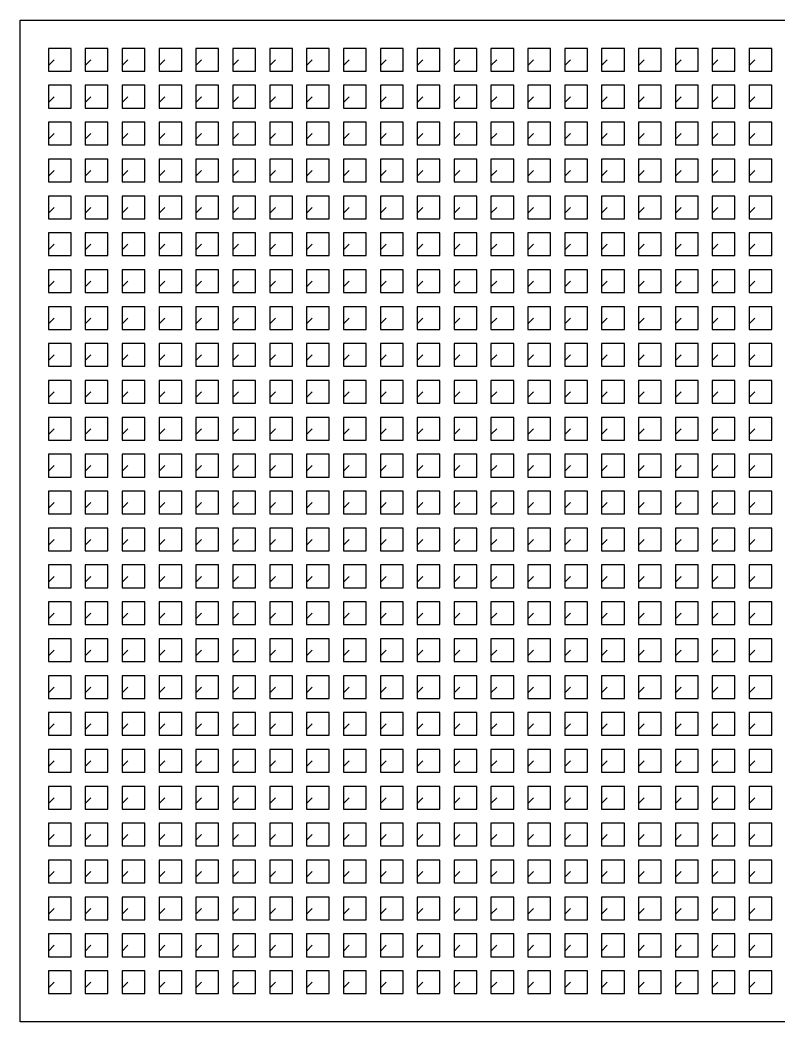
# Model space of a CAD drawing. Header units: millimetres. Extents: x 0 to 2675, y 0 to 1765.
# Drawn here: x 0 to 1338, y 0 to 1765 of the extents above; entities that cross this region are included whole.
import ezdxf

# ---------------------------------------------------------------- set-up
doc = ezdxf.new("R2010")
doc.units = ezdxf.units.MM
doc.header["$LTSCALE"] = 25.4
doc.layers.add('FRESA_12_18', color=5, linetype='CONTINUOUS')
doc.layers.add('USINAGEM_18', color=3, linetype='CONTINUOUS')

msp = doc.modelspace()

# ---------------------------------------------------------------- linework, layer by layer
at = {"layer": 'FRESA_12_18', "color": 5}
msp.add_lwpolyline([(0, 1765), (2675, 1765), (2675, 0), (0, 0)], close=True, dxfattribs=at)
at = {"layer": 'USINAGEM_18', "color": 3}
for points in [[(60, 1695), (50, 1685), (50, 1675), (90, 1675), (90, 1715), (50, 1715), (50, 1685.5)], [(125, 1695), (115, 1685), (115, 1675), (155, 1675), (155, 1715), (115, 1715), (115, 1685.5)], [(190, 1695), (180, 1685), (180, 1675), (220, 1675), (220, 1715), (180, 1715), (180, 1685.5)], [(255, 1695), (245, 1685), (245, 1675), (285, 1675), (285, 1715), (245, 1715), (245, 1685.5)], [(320, 1695), (310, 1685), (310, 1675), (350, 1675), (350, 1715), (310, 1715), (310, 1685.5)], [(385, 1695), (375, 1685), (375, 1675), (415, 1675), (415, 1715), (375, 1715), (375, 1685.5)], [(450, 1695), (440, 1685), (440, 1675), (480, 1675), (480, 1715), (440, 1715), (440, 1685.5)], [(515, 1695), (505, 1685), (505, 1675), (545, 1675), (545, 1715), (505, 1715), (505, 1685.5)], [(580, 1695), (570, 1685), (570, 1675), (610, 1675), (610, 1715), (570, 1715), (570, 1685.5)], [(645, 1695), (635, 1685), (635, 1675), (675, 1675), (675, 1715), (635, 1715), (635, 1685.5)], [(710, 1695), (700, 1685), (700, 1675), (740, 1675), (740, 1715), (700, 1715), (700, 1685.5)], [(775, 1695), (765, 1685), (765, 1675), (805, 1675), (805, 1715), (765, 1715), (765, 1685.5)], [(840, 1695), (830, 1685), (830, 1675), (870, 1675), (870, 1715), (830, 1715), (830, 1685.5)], [(905, 1695), (895, 1685), (895, 1675), (935, 1675), (935, 1715), (895, 1715), (895, 1685.5)], [(970, 1695), (960, 1685), (960, 1675), (1000, 1675), (1000, 1715), (960, 1715), (960, 1685.5)], [(1035, 1695), (1025, 1685), (1025, 1675), (1065, 1675), (1065, 1715), (1025, 1715), (1025, 1685.5)], [(1100, 1695), (1090, 1685), (1090, 1675), (1130, 1675), (1130, 1715), (1090, 1715), (1090, 1685.5)], [(1165, 1695), (1155, 1685), (1155, 1675), (1195, 1675), (1195, 1715), (1155, 1715), (1155, 1685.5)], [(1230, 1695), (1220, 1685), (1220, 1675), (1260, 1675), (1260, 1715), (1220, 1715), (1220, 1685.5)], [(1295, 1695), (1285, 1685), (1285, 1675), (1325, 1675), (1325, 1715), (1285, 1715), (1285, 1685.5)], [(60, 1630), (50, 1620), (50, 1610), (90, 1610), (90, 1650), (50, 1650), (50, 1620.5)], [(125, 1630), (115, 1620), (115, 1610), (155, 1610), (155, 1650), (115, 1650), (115, 1620.5)], [(190, 1630), (180, 1620), (180, 1610), (220, 1610), (220, 1650), (180, 1650), (180, 1620.5)], [(255, 1630), (245, 1620), (245, 1610), (285, 1610), (285, 1650), (245, 1650), (245, 1620.5)], [(320, 1630), (310, 1620), (310, 1610), (350, 1610), (350, 1650), (310, 1650), (310, 1620.5)], [(385, 1630), (375, 1620), (375, 1610), (415, 1610), (415, 1650), (375, 1650), (375, 1620.5)], [(450, 1630), (440, 1620), (440, 1610), (480, 1610), (480, 1650), (440, 1650), (440, 1620.5)], [(515, 1630), (505, 1620), (505, 1610), (545, 1610), (545, 1650), (505, 1650), (505, 1620.5)], [(580, 1630), (570, 1620), (570, 1610), (610, 1610), (610, 1650), (570, 1650), (570, 1620.5)], [(645, 1630), (635, 1620), (635, 1610), (675, 1610), (675, 1650), (635, 1650), (635, 1620.5)], [(710, 1630), (700, 1620), (700, 1610), (740, 1610), (740, 1650), (700, 1650), (700, 1620.5)], [(775, 1630), (765, 1620), (765, 1610), (805, 1610), (805, 1650), (765, 1650), (765, 1620.5)], [(840, 1630), (830, 1620), (830, 1610), (870, 1610), (870, 1650), (830, 1650), (830, 1620.5)], [(905, 1630), (895, 1620), (895, 1610), (935, 1610), (935, 1650), (895, 1650), (895, 1620.5)], [(970, 1630), (960, 1620), (960, 1610), (1000, 1610), (1000, 1650), (960, 1650), (960, 1620.5)], [(1035, 1630), (1025, 1620), (1025, 1610), (1065, 1610), (1065, 1650), (1025, 1650), (1025, 1620.5)], [(1100, 1630), (1090, 1620), (1090, 1610), (1130, 1610), (1130, 1650), (1090, 1650), (1090, 1620.5)], [(1165, 1630), (1155, 1620), (1155, 1610), (1195, 1610), (1195, 1650), (1155, 1650), (1155, 1620.5)], [(1230, 1630), (1220, 1620), (1220, 1610), (1260, 1610), (1260, 1650), (1220, 1650), (1220, 1620.5)], [(1295, 1630), (1285, 1620), (1285, 1610), (1325, 1610), (1325, 1650), (1285, 1650), (1285, 1620.5)], [(60, 1565), (50, 1555), (50, 1545), (90, 1545), (90, 1585), (50, 1585), (50, 1555.5)], [(125, 1565), (115, 1555), (115, 1545), (155, 1545), (155, 1585), (115, 1585), (115, 1555.5)], [(190, 1565), (180, 1555), (180, 1545), (220, 1545), (220, 1585), (180, 1585), (180, 1555.5)], [(255, 1565), (245, 1555), (245, 1545), (285, 1545), (285, 1585), (245, 1585), (245, 1555.5)], [(320, 1565), (310, 1555), (310, 1545), (350, 1545), (350, 1585), (310, 1585), (310, 1555.5)], [(385, 1565), (375, 1555), (375, 1545), (415, 1545), (415, 1585), (375, 1585), (375, 1555.5)], [(450, 1565), (440, 1555), (440, 1545), (480, 1545), (480, 1585), (440, 1585), (440, 1555.5)], [(515, 1565), (505, 1555), (505, 1545), (545, 1545), (545, 1585), (505, 1585), (505, 1555.5)], [(580, 1565), (570, 1555), (570, 1545), (610, 1545), (610, 1585), (570, 1585), (570, 1555.5)], [(645, 1565), (635, 1555), (635, 1545), (675, 1545), (675, 1585), (635, 1585), (635, 1555.5)], [(710, 1565), (700, 1555), (700, 1545), (740, 1545), (740, 1585), (700, 1585), (700, 1555.5)], [(775, 1565), (765, 1555), (765, 1545), (805, 1545), (805, 1585), (765, 1585), (765, 1555.5)], [(840, 1565), (830, 1555), (830, 1545), (870, 1545), (870, 1585), (830, 1585), (830, 1555.5)], [(905, 1565), (895, 1555), (895, 1545), (935, 1545), (935, 1585), (895, 1585), (895, 1555.5)], [(970, 1565), (960, 1555), (960, 1545), (1000, 1545), (1000, 1585), (960, 1585), (960, 1555.5)], [(1035, 1565), (1025, 1555), (1025, 1545), (1065, 1545), (1065, 1585), (1025, 1585), (1025, 1555.5)], [(1100, 1565), (1090, 1555), (1090, 1545), (1130, 1545), (1130, 1585), (1090, 1585), (1090, 1555.5)], [(1165, 1565), (1155, 1555), (1155, 1545), (1195, 1545), (1195, 1585), (1155, 1585), (1155, 1555.5)], [(1230, 1565), (1220, 1555), (1220, 1545), (1260, 1545), (1260, 1585), (1220, 1585), (1220, 1555.5)], [(1295, 1565), (1285, 1555), (1285, 1545), (1325, 1545), (1325, 1585), (1285, 1585), (1285, 1555.5)], [(60, 1500), (50, 1490), (50, 1480), (90, 1480), (90, 1520), (50, 1520), (50, 1490.5)], [(125, 1500), (115, 1490), (115, 1480), (155, 1480), (155, 1520), (115, 1520), (115, 1490.5)], [(190, 1500), (180, 1490), (180, 1480), (220, 1480), (220, 1520), (180, 1520), (180, 1490.5)], [(255, 1500), (245, 1490), (245, 1480), (285, 1480), (285, 1520), (245, 1520), (245, 1490.5)], [(320, 1500), (310, 1490), (310, 1480), (350, 1480), (350, 1520), (310, 1520), (310, 1490.5)], [(385, 1500), (375, 1490), (375, 1480), (415, 1480), (415, 1520), (375, 1520), (375, 1490.5)], [(450, 1500), (440, 1490), (440, 1480), (480, 1480), (480, 1520), (440, 1520), (440, 1490.5)], [(515, 1500), (505, 1490), (505, 1480), (545, 1480), (545, 1520), (505, 1520), (505, 1490.5)], [(580, 1500), (570, 1490), (570, 1480), (610, 1480), (610, 1520), (570, 1520), (570, 1490.5)], [(645, 1500), (635, 1490), (635, 1480), (675, 1480), (675, 1520), (635, 1520), (635, 1490.5)], [(710, 1500), (700, 1490), (700, 1480), (740, 1480), (740, 1520), (700, 1520), (700, 1490.5)], [(775, 1500), (765, 1490), (765, 1480), (805, 1480), (805, 1520), (765, 1520), (765, 1490.5)], [(840, 1500), (830, 1490), (830, 1480), (870, 1480), (870, 1520), (830, 1520), (830, 1490.5)], [(905, 1500), (895, 1490), (895, 1480), (935, 1480), (935, 1520), (895, 1520), (895, 1490.5)], [(970, 1500), (960, 1490), (960, 1480), (1000, 1480), (1000, 1520), (960, 1520), (960, 1490.5)], [(1035, 1500), (1025, 1490), (1025, 1480), (1065, 1480), (1065, 1520), (1025, 1520), (1025, 1490.5)], [(1100, 1500), (1090, 1490), (1090, 1480), (1130, 1480), (1130, 1520), (1090, 1520), (1090, 1490.5)], [(1165, 1500), (1155, 1490), (1155, 1480), (1195, 1480), (1195, 1520), (1155, 1520), (1155, 1490.5)], [(1230, 1500), (1220, 1490), (1220, 1480), (1260, 1480), (1260, 1520), (1220, 1520), (1220, 1490.5)], [(1295, 1500), (1285, 1490), (1285, 1480), (1325, 1480), (1325, 1520), (1285, 1520), (1285, 1490.5)], [(60, 1435), (50, 1425), (50, 1415), (90, 1415), (90, 1455), (50, 1455), (50, 1425.5)], [(125, 1435), (115, 1425), (115, 1415), (155, 1415), (155, 1455), (115, 1455), (115, 1425.5)], [(190, 1435), (180, 1425), (180, 1415), (220, 1415), (220, 1455), (180, 1455), (180, 1425.5)], [(255, 1435), (245, 1425), (245, 1415), (285, 1415), (285, 1455), (245, 1455), (245, 1425.5)], [(320, 1435), (310, 1425), (310, 1415), (350, 1415), (350, 1455), (310, 1455), (310, 1425.5)], [(385, 1435), (375, 1425), (375, 1415), (415, 1415), (415, 1455), (375, 1455), (375, 1425.5)], [(450, 1435), (440, 1425), (440, 1415), (480, 1415), (480, 1455), (440, 1455), (440, 1425.5)], [(515, 1435), (505, 1425), (505, 1415), (545, 1415), (545, 1455), (505, 1455), (505, 1425.5)], [(580, 1435), (570, 1425), (570, 1415), (610, 1415), (610, 1455), (570, 1455), (570, 1425.5)], [(645, 1435), (635, 1425), (635, 1415), (675, 1415), (675, 1455), (635, 1455), (635, 1425.5)], [(710, 1435), (700, 1425), (700, 1415), (740, 1415), (740, 1455), (700, 1455), (700, 1425.5)], [(775, 1435), (765, 1425), (765, 1415), (805, 1415), (805, 1455), (765, 1455), (765, 1425.5)], [(840, 1435), (830, 1425), (830, 1415), (870, 1415), (870, 1455), (830, 1455), (830, 1425.5)], [(905, 1435), (895, 1425), (895, 1415), (935, 1415), (935, 1455), (895, 1455), (895, 1425.5)], [(970, 1435), (960, 1425), (960, 1415), (1000, 1415), (1000, 1455), (960, 1455), (960, 1425.5)], [(1035, 1435), (1025, 1425), (1025, 1415), (1065, 1415), (1065, 1455), (1025, 1455), (1025, 1425.5)], [(1100, 1435), (1090, 1425), (1090, 1415), (1130, 1415), (1130, 1455), (1090, 1455), (1090, 1425.5)], [(1165, 1435), (1155, 1425), (1155, 1415), (1195, 1415), (1195, 1455), (1155, 1455), (1155, 1425.5)], [(1230, 1435), (1220, 1425), (1220, 1415), (1260, 1415), (1260, 1455), (1220, 1455), (1220, 1425.5)], [(1295, 1435), (1285, 1425), (1285, 1415), (1325, 1415), (1325, 1455), (1285, 1455), (1285, 1425.5)], [(60, 1370), (50, 1360), (50, 1350), (90, 1350), (90, 1390), (50, 1390), (50, 1360.5)], [(125, 1370), (115, 1360), (115, 1350), (155, 1350), (155, 1390), (115, 1390), (115, 1360.5)], [(190, 1370), (180, 1360), (180, 1350), (220, 1350), (220, 1390), (180, 1390), (180, 1360.5)], [(255, 1370), (245, 1360), (245, 1350), (285, 1350), (285, 1390), (245, 1390), (245, 1360.5)], [(320, 1370), (310, 1360), (310, 1350), (350, 1350), (350, 1390), (310, 1390), (310, 1360.5)], [(385, 1370), (375, 1360), (375, 1350), (415, 1350), (415, 1390), (375, 1390), (375, 1360.5)], [(450, 1370), (440, 1360), (440, 1350), (480, 1350), (480, 1390), (440, 1390), (440, 1360.5)], [(515, 1370), (505, 1360), (505, 1350), (545, 1350), (545, 1390), (505, 1390), (505, 1360.5)], [(580, 1370), (570, 1360), (570, 1350), (610, 1350), (610, 1390), (570, 1390), (570, 1360.5)], [(645, 1370), (635, 1360), (635, 1350), (675, 1350), (675, 1390), (635, 1390), (635, 1360.5)], [(710, 1370), (700, 1360), (700, 1350), (740, 1350), (740, 1390), (700, 1390), (700, 1360.5)], [(775, 1370), (765, 1360), (765, 1350), (805, 1350), (805, 1390), (765, 1390), (765, 1360.5)], [(840, 1370), (830, 1360), (830, 1350), (870, 1350), (870, 1390), (830, 1390), (830, 1360.5)], [(905, 1370), (895, 1360), (895, 1350), (935, 1350), (935, 1390), (895, 1390), (895, 1360.5)], [(970, 1370), (960, 1360), (960, 1350), (1000, 1350), (1000, 1390), (960, 1390), (960, 1360.5)], [(1035, 1370), (1025, 1360), (1025, 1350), (1065, 1350), (1065, 1390), (1025, 1390), (1025, 1360.5)], [(1100, 1370), (1090, 1360), (1090, 1350), (1130, 1350), (1130, 1390), (1090, 1390), (1090, 1360.5)], [(1165, 1370), (1155, 1360), (1155, 1350), (1195, 1350), (1195, 1390), (1155, 1390), (1155, 1360.5)], [(1230, 1370), (1220, 1360), (1220, 1350), (1260, 1350), (1260, 1390), (1220, 1390), (1220, 1360.5)], [(1295, 1370), (1285, 1360), (1285, 1350), (1325, 1350), (1325, 1390), (1285, 1390), (1285, 1360.5)], [(60, 1305), (50, 1295), (50, 1285), (90, 1285), (90, 1325), (50, 1325), (50, 1295.5)], [(125, 1305), (115, 1295), (115, 1285), (155, 1285), (155, 1325), (115, 1325), (115, 1295.5)], [(190, 1305), (180, 1295), (180, 1285), (220, 1285), (220, 1325), (180, 1325), (180, 1295.5)], [(255, 1305), (245, 1295), (245, 1285), (285, 1285), (285, 1325), (245, 1325), (245, 1295.5)], [(320, 1305), (310, 1295), (310, 1285), (350, 1285), (350, 1325), (310, 1325), (310, 1295.5)], [(385, 1305), (375, 1295), (375, 1285), (415, 1285), (415, 1325), (375, 1325), (375, 1295.5)], [(450, 1305), (440, 1295), (440, 1285), (480, 1285), (480, 1325), (440, 1325), (440, 1295.5)], [(515, 1305), (505, 1295), (505, 1285), (545, 1285), (545, 1325), (505, 1325), (505, 1295.5)], [(580, 1305), (570, 1295), (570, 1285), (610, 1285), (610, 1325), (570, 1325), (570, 1295.5)], [(645, 1305), (635, 1295), (635, 1285), (675, 1285), (675, 1325), (635, 1325), (635, 1295.5)], [(710, 1305), (700, 1295), (700, 1285), (740, 1285), (740, 1325), (700, 1325), (700, 1295.5)], [(775, 1305), (765, 1295), (765, 1285), (805, 1285), (805, 1325), (765, 1325), (765, 1295.5)], [(840, 1305), (830, 1295), (830, 1285), (870, 1285), (870, 1325), (830, 1325), (830, 1295.5)], [(905, 1305), (895, 1295), (895, 1285), (935, 1285), (935, 1325), (895, 1325), (895, 1295.5)], [(970, 1305), (960, 1295), (960, 1285), (1000, 1285), (1000, 1325), (960, 1325), (960, 1295.5)], [(1035, 1305), (1025, 1295), (1025, 1285), (1065, 1285), (1065, 1325), (1025, 1325), (1025, 1295.5)], [(1100, 1305), (1090, 1295), (1090, 1285), (1130, 1285), (1130, 1325), (1090, 1325), (1090, 1295.5)], [(1165, 1305), (1155, 1295), (1155, 1285), (1195, 1285), (1195, 1325), (1155, 1325), (1155, 1295.5)], [(1230, 1305), (1220, 1295), (1220, 1285), (1260, 1285), (1260, 1325), (1220, 1325), (1220, 1295.5)], [(1295, 1305), (1285, 1295), (1285, 1285), (1325, 1285), (1325, 1325), (1285, 1325), (1285, 1295.5)], [(60, 1240), (50, 1230), (50, 1220), (90, 1220), (90, 1260), (50, 1260), (50, 1230.5)], [(125, 1240), (115, 1230), (115, 1220), (155, 1220), (155, 1260), (115, 1260), (115, 1230.5)], [(190, 1240), (180, 1230), (180, 1220), (220, 1220), (220, 1260), (180, 1260), (180, 1230.5)], [(255, 1240), (245, 1230), (245, 1220), (285, 1220), (285, 1260), (245, 1260), (245, 1230.5)], [(320, 1240), (310, 1230), (310, 1220), (350, 1220), (350, 1260), (310, 1260), (310, 1230.5)], [(385, 1240), (375, 1230), (375, 1220), (415, 1220), (415, 1260), (375, 1260), (375, 1230.5)], [(450, 1240), (440, 1230), (440, 1220), (480, 1220), (480, 1260), (440, 1260), (440, 1230.5)], [(515, 1240), (505, 1230), (505, 1220), (545, 1220), (545, 1260), (505, 1260), (505, 1230.5)], [(580, 1240), (570, 1230), (570, 1220), (610, 1220), (610, 1260), (570, 1260), (570, 1230.5)], [(645, 1240), (635, 1230), (635, 1220), (675, 1220), (675, 1260), (635, 1260), (635, 1230.5)], [(710, 1240), (700, 1230), (700, 1220), (740, 1220), (740, 1260), (700, 1260), (700, 1230.5)], [(775, 1240), (765, 1230), (765, 1220), (805, 1220), (805, 1260), (765, 1260), (765, 1230.5)], [(840, 1240), (830, 1230), (830, 1220), (870, 1220), (870, 1260), (830, 1260), (830, 1230.5)], [(905, 1240), (895, 1230), (895, 1220), (935, 1220), (935, 1260), (895, 1260), (895, 1230.5)], [(970, 1240), (960, 1230), (960, 1220), (1000, 1220), (1000, 1260), (960, 1260), (960, 1230.5)], [(1035, 1240), (1025, 1230), (1025, 1220), (1065, 1220), (1065, 1260), (1025, 1260), (1025, 1230.5)], [(1100, 1240), (1090, 1230), (1090, 1220), (1130, 1220), (1130, 1260), (1090, 1260), (1090, 1230.5)], [(1165, 1240), (1155, 1230), (1155, 1220), (1195, 1220), (1195, 1260), (1155, 1260), (1155, 1230.5)], [(1230, 1240), (1220, 1230), (1220, 1220), (1260, 1220), (1260, 1260), (1220, 1260), (1220, 1230.5)], [(1295, 1240), (1285, 1230), (1285, 1220), (1325, 1220), (1325, 1260), (1285, 1260), (1285, 1230.5)], [(60, 1175), (50, 1165), (50, 1155), (90, 1155), (90, 1195), (50, 1195), (50, 1165.5)], [(125, 1175), (115, 1165), (115, 1155), (155, 1155), (155, 1195), (115, 1195), (115, 1165.5)], [(190, 1175), (180, 1165), (180, 1155), (220, 1155), (220, 1195), (180, 1195), (180, 1165.5)], [(255, 1175), (245, 1165), (245, 1155), (285, 1155), (285, 1195), (245, 1195), (245, 1165.5)], [(320, 1175), (310, 1165), (310, 1155), (350, 1155), (350, 1195), (310, 1195), (310, 1165.5)], [(385, 1175), (375, 1165), (375, 1155), (415, 1155), (415, 1195), (375, 1195), (375, 1165.5)], [(450, 1175), (440, 1165), (440, 1155), (480, 1155), (480, 1195), (440, 1195), (440, 1165.5)], [(515, 1175), (505, 1165), (505, 1155), (545, 1155), (545, 1195), (505, 1195), (505, 1165.5)], [(580, 1175), (570, 1165), (570, 1155), (610, 1155), (610, 1195), (570, 1195), (570, 1165.5)], [(645, 1175), (635, 1165), (635, 1155), (675, 1155), (675, 1195), (635, 1195), (635, 1165.5)], [(710, 1175), (700, 1165), (700, 1155), (740, 1155), (740, 1195), (700, 1195), (700, 1165.5)], [(775, 1175), (765, 1165), (765, 1155), (805, 1155), (805, 1195), (765, 1195), (765, 1165.5)], [(840, 1175), (830, 1165), (830, 1155), (870, 1155), (870, 1195), (830, 1195), (830, 1165.5)], [(905, 1175), (895, 1165), (895, 1155), (935, 1155), (935, 1195), (895, 1195), (895, 1165.5)], [(970, 1175), (960, 1165), (960, 1155), (1000, 1155), (1000, 1195), (960, 1195), (960, 1165.5)], [(1035, 1175), (1025, 1165), (1025, 1155), (1065, 1155), (1065, 1195), (1025, 1195), (1025, 1165.5)], [(1100, 1175), (1090, 1165), (1090, 1155), (1130, 1155), (1130, 1195), (1090, 1195), (1090, 1165.5)], [(1165, 1175), (1155, 1165), (1155, 1155), (1195, 1155), (1195, 1195), (1155, 1195), (1155, 1165.5)], [(1230, 1175), (1220, 1165), (1220, 1155), (1260, 1155), (1260, 1195), (1220, 1195), (1220, 1165.5)], [(1295, 1175), (1285, 1165), (1285, 1155), (1325, 1155), (1325, 1195), (1285, 1195), (1285, 1165.5)], [(60, 1110), (50, 1100), (50, 1090), (90, 1090), (90, 1130), (50, 1130), (50, 1100.5)], [(125, 1110), (115, 1100), (115, 1090), (155, 1090), (155, 1130), (115, 1130), (115, 1100.5)], [(190, 1110), (180, 1100), (180, 1090), (220, 1090), (220, 1130), (180, 1130), (180, 1100.5)], [(255, 1110), (245, 1100), (245, 1090), (285, 1090), (285, 1130), (245, 1130), (245, 1100.5)], [(320, 1110), (310, 1100), (310, 1090), (350, 1090), (350, 1130), (310, 1130), (310, 1100.5)], [(385, 1110), (375, 1100), (375, 1090), (415, 1090), (415, 1130), (375, 1130), (375, 1100.5)], [(450, 1110), (440, 1100), (440, 1090), (480, 1090), (480, 1130), (440, 1130), (440, 1100.5)], [(515, 1110), (505, 1100), (505, 1090), (545, 1090), (545, 1130), (505, 1130), (505, 1100.5)], [(580, 1110), (570, 1100), (570, 1090), (610, 1090), (610, 1130), (570, 1130), (570, 1100.5)], [(645, 1110), (635, 1100), (635, 1090), (675, 1090), (675, 1130), (635, 1130), (635, 1100.5)], [(710, 1110), (700, 1100), (700, 1090), (740, 1090), (740, 1130), (700, 1130), (700, 1100.5)], [(775, 1110), (765, 1100), (765, 1090), (805, 1090), (805, 1130), (765, 1130), (765, 1100.5)], [(840, 1110), (830, 1100), (830, 1090), (870, 1090), (870, 1130), (830, 1130), (830, 1100.5)], [(905, 1110), (895, 1100), (895, 1090), (935, 1090), (935, 1130), (895, 1130), (895, 1100.5)], [(970, 1110), (960, 1100), (960, 1090), (1000, 1090), (1000, 1130), (960, 1130), (960, 1100.5)], [(1035, 1110), (1025, 1100), (1025, 1090), (1065, 1090), (1065, 1130), (1025, 1130), (1025, 1100.5)], [(1100, 1110), (1090, 1100), (1090, 1090), (1130, 1090), (1130, 1130), (1090, 1130), (1090, 1100.5)], [(1165, 1110), (1155, 1100), (1155, 1090), (1195, 1090), (1195, 1130), (1155, 1130), (1155, 1100.5)], [(1230, 1110), (1220, 1100), (1220, 1090), (1260, 1090), (1260, 1130), (1220, 1130), (1220, 1100.5)], [(1295, 1110), (1285, 1100), (1285, 1090), (1325, 1090), (1325, 1130), (1285, 1130), (1285, 1100.5)], [(60, 1045), (50, 1035), (50, 1025), (90, 1025), (90, 1065), (50, 1065), (50, 1035.5)], [(125, 1045), (115, 1035), (115, 1025), (155, 1025), (155, 1065), (115, 1065), (115, 1035.5)], [(190, 1045), (180, 1035), (180, 1025), (220, 1025), (220, 1065), (180, 1065), (180, 1035.5)], [(255, 1045), (245, 1035), (245, 1025), (285, 1025), (285, 1065), (245, 1065), (245, 1035.5)], [(320, 1045), (310, 1035), (310, 1025), (350, 1025), (350, 1065), (310, 1065), (310, 1035.5)], [(385, 1045), (375, 1035), (375, 1025), (415, 1025), (415, 1065), (375, 1065), (375, 1035.5)], [(450, 1045), (440, 1035), (440, 1025), (480, 1025), (480, 1065), (440, 1065), (440, 1035.5)], [(515, 1045), (505, 1035), (505, 1025), (545, 1025), (545, 1065), (505, 1065), (505, 1035.5)], [(580, 1045), (570, 1035), (570, 1025), (610, 1025), (610, 1065), (570, 1065), (570, 1035.5)], [(645, 1045), (635, 1035), (635, 1025), (675, 1025), (675, 1065), (635, 1065), (635, 1035.5)], [(710, 1045), (700, 1035), (700, 1025), (740, 1025), (740, 1065), (700, 1065), (700, 1035.5)], [(775, 1045), (765, 1035), (765, 1025), (805, 1025), (805, 1065), (765, 1065), (765, 1035.5)], [(840, 1045), (830, 1035), (830, 1025), (870, 1025), (870, 1065), (830, 1065), (830, 1035.5)], [(905, 1045), (895, 1035), (895, 1025), (935, 1025), (935, 1065), (895, 1065), (895, 1035.5)], [(970, 1045), (960, 1035), (960, 1025), (1000, 1025), (1000, 1065), (960, 1065), (960, 1035.5)], [(1035, 1045), (1025, 1035), (1025, 1025), (1065, 1025), (1065, 1065), (1025, 1065), (1025, 1035.5)], [(1100, 1045), (1090, 1035), (1090, 1025), (1130, 1025), (1130, 1065), (1090, 1065), (1090, 1035.5)], [(1165, 1045), (1155, 1035), (1155, 1025), (1195, 1025), (1195, 1065), (1155, 1065), (1155, 1035.5)], [(1230, 1045), (1220, 1035), (1220, 1025), (1260, 1025), (1260, 1065), (1220, 1065), (1220, 1035.5)], [(1295, 1045), (1285, 1035), (1285, 1025), (1325, 1025), (1325, 1065), (1285, 1065), (1285, 1035.5)], [(60, 980), (50, 970), (50, 960), (90, 960), (90, 1000), (50, 1000), (50, 970.5)], [(125, 980), (115, 970), (115, 960), (155, 960), (155, 1000), (115, 1000), (115, 970.5)], [(190, 980), (180, 970), (180, 960), (220, 960), (220, 1000), (180, 1000), (180, 970.5)], [(255, 980), (245, 970), (245, 960), (285, 960), (285, 1000), (245, 1000), (245, 970.5)], [(320, 980), (310, 970), (310, 960), (350, 960), (350, 1000), (310, 1000), (310, 970.5)], [(385, 980), (375, 970), (375, 960), (415, 960), (415, 1000), (375, 1000), (375, 970.5)], [(450, 980), (440, 970), (440, 960), (480, 960), (480, 1000), (440, 1000), (440, 970.5)], [(515, 980), (505, 970), (505, 960), (545, 960), (545, 1000), (505, 1000), (505, 970.5)], [(580, 980), (570, 970), (570, 960), (610, 960), (610, 1000), (570, 1000), (570, 970.5)], [(645, 980), (635, 970), (635, 960), (675, 960), (675, 1000), (635, 1000), (635, 970.5)], [(710, 980), (700, 970), (700, 960), (740, 960), (740, 1000), (700, 1000), (700, 970.5)], [(775, 980), (765, 970), (765, 960), (805, 960), (805, 1000), (765, 1000), (765, 970.5)], [(840, 980), (830, 970), (830, 960), (870, 960), (870, 1000), (830, 1000), (830, 970.5)], [(905, 980), (895, 970), (895, 960), (935, 960), (935, 1000), (895, 1000), (895, 970.5)], [(970, 980), (960, 970), (960, 960), (1000, 960), (1000, 1000), (960, 1000), (960, 970.5)], [(1035, 980), (1025, 970), (1025, 960), (1065, 960), (1065, 1000), (1025, 1000), (1025, 970.5)], [(1100, 980), (1090, 970), (1090, 960), (1130, 960), (1130, 1000), (1090, 1000), (1090, 970.5)], [(1165, 980), (1155, 970), (1155, 960), (1195, 960), (1195, 1000), (1155, 1000), (1155, 970.5)], [(1230, 980), (1220, 970), (1220, 960), (1260, 960), (1260, 1000), (1220, 1000), (1220, 970.5)], [(1295, 980), (1285, 970), (1285, 960), (1325, 960), (1325, 1000), (1285, 1000), (1285, 970.5)], [(60, 915), (50, 905), (50, 895), (90, 895), (90, 935), (50, 935), (50, 905.5)], [(125, 915), (115, 905), (115, 895), (155, 895), (155, 935), (115, 935), (115, 905.5)], [(190, 915), (180, 905), (180, 895), (220, 895), (220, 935), (180, 935), (180, 905.5)], [(255, 915), (245, 905), (245, 895), (285, 895), (285, 935), (245, 935), (245, 905.5)], [(320, 915), (310, 905), (310, 895), (350, 895), (350, 935), (310, 935), (310, 905.5)], [(385, 915), (375, 905), (375, 895), (415, 895), (415, 935), (375, 935), (375, 905.5)], [(450, 915), (440, 905), (440, 895), (480, 895), (480, 935), (440, 935), (440, 905.5)], [(515, 915), (505, 905), (505, 895), (545, 895), (545, 935), (505, 935), (505, 905.5)], [(580, 915), (570, 905), (570, 895), (610, 895), (610, 935), (570, 935), (570, 905.5)], [(645, 915), (635, 905), (635, 895), (675, 895), (675, 935), (635, 935), (635, 905.5)], [(710, 915), (700, 905), (700, 895), (740, 895), (740, 935), (700, 935), (700, 905.5)], [(775, 915), (765, 905), (765, 895), (805, 895), (805, 935), (765, 935), (765, 905.5)], [(840, 915), (830, 905), (830, 895), (870, 895), (870, 935), (830, 935), (830, 905.5)], [(905, 915), (895, 905), (895, 895), (935, 895), (935, 935), (895, 935), (895, 905.5)], [(970, 915), (960, 905), (960, 895), (1000, 895), (1000, 935), (960, 935), (960, 905.5)], [(1035, 915), (1025, 905), (1025, 895), (1065, 895), (1065, 935), (1025, 935), (1025, 905.5)], [(1100, 915), (1090, 905), (1090, 895), (1130, 895), (1130, 935), (1090, 935), (1090, 905.5)], [(1165, 915), (1155, 905), (1155, 895), (1195, 895), (1195, 935), (1155, 935), (1155, 905.5)], [(1230, 915), (1220, 905), (1220, 895), (1260, 895), (1260, 935), (1220, 935), (1220, 905.5)], [(1295, 915), (1285, 905), (1285, 895), (1325, 895), (1325, 935), (1285, 935), (1285, 905.5)], [(60, 850), (50, 840), (50, 830), (90, 830), (90, 870), (50, 870), (50, 840.5)], [(125, 850), (115, 840), (115, 830), (155, 830), (155, 870), (115, 870), (115, 840.5)], [(190, 850), (180, 840), (180, 830), (220, 830), (220, 870), (180, 870), (180, 840.5)], [(255, 850), (245, 840), (245, 830), (285, 830), (285, 870), (245, 870), (245, 840.5)], [(320, 850), (310, 840), (310, 830), (350, 830), (350, 870), (310, 870), (310, 840.5)], [(385, 850), (375, 840), (375, 830), (415, 830), (415, 870), (375, 870), (375, 840.5)], [(450, 850), (440, 840), (440, 830), (480, 830), (480, 870), (440, 870), (440, 840.5)], [(515, 850), (505, 840), (505, 830), (545, 830), (545, 870), (505, 870), (505, 840.5)], [(580, 850), (570, 840), (570, 830), (610, 830), (610, 870), (570, 870), (570, 840.5)], [(645, 850), (635, 840), (635, 830), (675, 830), (675, 870), (635, 870), (635, 840.5)], [(710, 850), (700, 840), (700, 830), (740, 830), (740, 870), (700, 870), (700, 840.5)], [(775, 850), (765, 840), (765, 830), (805, 830), (805, 870), (765, 870), (765, 840.5)], [(840, 850), (830, 840), (830, 830), (870, 830), (870, 870), (830, 870), (830, 840.5)], [(905, 850), (895, 840), (895, 830), (935, 830), (935, 870), (895, 870), (895, 840.5)], [(970, 850), (960, 840), (960, 830), (1000, 830), (1000, 870), (960, 870), (960, 840.5)], [(1035, 850), (1025, 840), (1025, 830), (1065, 830), (1065, 870), (1025, 870), (1025, 840.5)], [(1100, 850), (1090, 840), (1090, 830), (1130, 830), (1130, 870), (1090, 870), (1090, 840.5)], [(1165, 850), (1155, 840), (1155, 830), (1195, 830), (1195, 870), (1155, 870), (1155, 840.5)], [(1230, 850), (1220, 840), (1220, 830), (1260, 830), (1260, 870), (1220, 870), (1220, 840.5)], [(1295, 850), (1285, 840), (1285, 830), (1325, 830), (1325, 870), (1285, 870), (1285, 840.5)], [(60, 785), (50, 775), (50, 765), (90, 765), (90, 805), (50, 805), (50, 775.5)], [(125, 785), (115, 775), (115, 765), (155, 765), (155, 805), (115, 805), (115, 775.5)], [(190, 785), (180, 775), (180, 765), (220, 765), (220, 805), (180, 805), (180, 775.5)], [(255, 785), (245, 775), (245, 765), (285, 765), (285, 805), (245, 805), (245, 775.5)], [(320, 785), (310, 775), (310, 765), (350, 765), (350, 805), (310, 805), (310, 775.5)], [(385, 785), (375, 775), (375, 765), (415, 765), (415, 805), (375, 805), (375, 775.5)], [(450, 785), (440, 775), (440, 765), (480, 765), (480, 805), (440, 805), (440, 775.5)], [(515, 785), (505, 775), (505, 765), (545, 765), (545, 805), (505, 805), (505, 775.5)], [(580, 785), (570, 775), (570, 765), (610, 765), (610, 805), (570, 805), (570, 775.5)], [(645, 785), (635, 775), (635, 765), (675, 765), (675, 805), (635, 805), (635, 775.5)], [(710, 785), (700, 775), (700, 765), (740, 765), (740, 805), (700, 805), (700, 775.5)], [(775, 785), (765, 775), (765, 765), (805, 765), (805, 805), (765, 805), (765, 775.5)], [(840, 785), (830, 775), (830, 765), (870, 765), (870, 805), (830, 805), (830, 775.5)], [(905, 785), (895, 775), (895, 765), (935, 765), (935, 805), (895, 805), (895, 775.5)], [(970, 785), (960, 775), (960, 765), (1000, 765), (1000, 805), (960, 805), (960, 775.5)], [(1035, 785), (1025, 775), (1025, 765), (1065, 765), (1065, 805), (1025, 805), (1025, 775.5)], [(1100, 785), (1090, 775), (1090, 765), (1130, 765), (1130, 805), (1090, 805), (1090, 775.5)], [(1165, 785), (1155, 775), (1155, 765), (1195, 765), (1195, 805), (1155, 805), (1155, 775.5)], [(1230, 785), (1220, 775), (1220, 765), (1260, 765), (1260, 805), (1220, 805), (1220, 775.5)], [(1295, 785), (1285, 775), (1285, 765), (1325, 765), (1325, 805), (1285, 805), (1285, 775.5)], [(60, 720), (50, 710), (50, 700), (90, 700), (90, 740), (50, 740), (50, 710.5)], [(125, 720), (115, 710), (115, 700), (155, 700), (155, 740), (115, 740), (115, 710.5)], [(190, 720), (180, 710), (180, 700), (220, 700), (220, 740), (180, 740), (180, 710.5)], [(255, 720), (245, 710), (245, 700), (285, 700), (285, 740), (245, 740), (245, 710.5)], [(320, 720), (310, 710), (310, 700), (350, 700), (350, 740), (310, 740), (310, 710.5)], [(385, 720), (375, 710), (375, 700), (415, 700), (415, 740), (375, 740), (375, 710.5)], [(450, 720), (440, 710), (440, 700), (480, 700), (480, 740), (440, 740), (440, 710.5)], [(515, 720), (505, 710), (505, 700), (545, 700), (545, 740), (505, 740), (505, 710.5)], [(580, 720), (570, 710), (570, 700), (610, 700), (610, 740), (570, 740), (570, 710.5)], [(645, 720), (635, 710), (635, 700), (675, 700), (675, 740), (635, 740), (635, 710.5)], [(710, 720), (700, 710), (700, 700), (740, 700), (740, 740), (700, 740), (700, 710.5)], [(775, 720), (765, 710), (765, 700), (805, 700), (805, 740), (765, 740), (765, 710.5)], [(840, 720), (830, 710), (830, 700), (870, 700), (870, 740), (830, 740), (830, 710.5)], [(905, 720), (895, 710), (895, 700), (935, 700), (935, 740), (895, 740), (895, 710.5)], [(970, 720), (960, 710), (960, 700), (1000, 700), (1000, 740), (960, 740), (960, 710.5)], [(1035, 720), (1025, 710), (1025, 700), (1065, 700), (1065, 740), (1025, 740), (1025, 710.5)], [(1100, 720), (1090, 710), (1090, 700), (1130, 700), (1130, 740), (1090, 740), (1090, 710.5)], [(1165, 720), (1155, 710), (1155, 700), (1195, 700), (1195, 740), (1155, 740), (1155, 710.5)], [(1230, 720), (1220, 710), (1220, 700), (1260, 700), (1260, 740), (1220, 740), (1220, 710.5)], [(1295, 720), (1285, 710), (1285, 700), (1325, 700), (1325, 740), (1285, 740), (1285, 710.5)], [(60, 655), (50, 645), (50, 635), (90, 635), (90, 675), (50, 675), (50, 645.5)], [(125, 655), (115, 645), (115, 635), (155, 635), (155, 675), (115, 675), (115, 645.5)], [(190, 655), (180, 645), (180, 635), (220, 635), (220, 675), (180, 675), (180, 645.5)], [(255, 655), (245, 645), (245, 635), (285, 635), (285, 675), (245, 675), (245, 645.5)], [(320, 655), (310, 645), (310, 635), (350, 635), (350, 675), (310, 675), (310, 645.5)], [(385, 655), (375, 645), (375, 635), (415, 635), (415, 675), (375, 675), (375, 645.5)], [(450, 655), (440, 645), (440, 635), (480, 635), (480, 675), (440, 675), (440, 645.5)], [(515, 655), (505, 645), (505, 635), (545, 635), (545, 675), (505, 675), (505, 645.5)], [(580, 655), (570, 645), (570, 635), (610, 635), (610, 675), (570, 675), (570, 645.5)], [(645, 655), (635, 645), (635, 635), (675, 635), (675, 675), (635, 675), (635, 645.5)], [(710, 655), (700, 645), (700, 635), (740, 635), (740, 675), (700, 675), (700, 645.5)], [(775, 655), (765, 645), (765, 635), (805, 635), (805, 675), (765, 675), (765, 645.5)], [(840, 655), (830, 645), (830, 635), (870, 635), (870, 675), (830, 675), (830, 645.5)], [(905, 655), (895, 645), (895, 635), (935, 635), (935, 675), (895, 675), (895, 645.5)], [(970, 655), (960, 645), (960, 635), (1000, 635), (1000, 675), (960, 675), (960, 645.5)], [(1035, 655), (1025, 645), (1025, 635), (1065, 635), (1065, 675), (1025, 675), (1025, 645.5)], [(1100, 655), (1090, 645), (1090, 635), (1130, 635), (1130, 675), (1090, 675), (1090, 645.5)], [(1165, 655), (1155, 645), (1155, 635), (1195, 635), (1195, 675), (1155, 675), (1155, 645.5)], [(1230, 655), (1220, 645), (1220, 635), (1260, 635), (1260, 675), (1220, 675), (1220, 645.5)], [(1295, 655), (1285, 645), (1285, 635), (1325, 635), (1325, 675), (1285, 675), (1285, 645.5)], [(60, 590), (50, 580), (50, 570), (90, 570), (90, 610), (50, 610), (50, 580.5)], [(125, 590), (115, 580), (115, 570), (155, 570), (155, 610), (115, 610), (115, 580.5)], [(190, 590), (180, 580), (180, 570), (220, 570), (220, 610), (180, 610), (180, 580.5)], [(255, 590), (245, 580), (245, 570), (285, 570), (285, 610), (245, 610), (245, 580.5)], [(320, 590), (310, 580), (310, 570), (350, 570), (350, 610), (310, 610), (310, 580.5)], [(385, 590), (375, 580), (375, 570), (415, 570), (415, 610), (375, 610), (375, 580.5)], [(450, 590), (440, 580), (440, 570), (480, 570), (480, 610), (440, 610), (440, 580.5)], [(515, 590), (505, 580), (505, 570), (545, 570), (545, 610), (505, 610), (505, 580.5)], [(580, 590), (570, 580), (570, 570), (610, 570), (610, 610), (570, 610), (570, 580.5)], [(645, 590), (635, 580), (635, 570), (675, 570), (675, 610), (635, 610), (635, 580.5)], [(710, 590), (700, 580), (700, 570), (740, 570), (740, 610), (700, 610), (700, 580.5)], [(775, 590), (765, 580), (765, 570), (805, 570), (805, 610), (765, 610), (765, 580.5)], [(840, 590), (830, 580), (830, 570), (870, 570), (870, 610), (830, 610), (830, 580.5)], [(905, 590), (895, 580), (895, 570), (935, 570), (935, 610), (895, 610), (895, 580.5)], [(970, 590), (960, 580), (960, 570), (1000, 570), (1000, 610), (960, 610), (960, 580.5)], [(1035, 590), (1025, 580), (1025, 570), (1065, 570), (1065, 610), (1025, 610), (1025, 580.5)], [(1100, 590), (1090, 580), (1090, 570), (1130, 570), (1130, 610), (1090, 610), (1090, 580.5)], [(1165, 590), (1155, 580), (1155, 570), (1195, 570), (1195, 610), (1155, 610), (1155, 580.5)], [(1230, 590), (1220, 580), (1220, 570), (1260, 570), (1260, 610), (1220, 610), (1220, 580.5)], [(1295, 590), (1285, 580), (1285, 570), (1325, 570), (1325, 610), (1285, 610), (1285, 580.5)], [(60, 525), (50, 515), (50, 505), (90, 505), (90, 545), (50, 545), (50, 515.5)], [(125, 525), (115, 515), (115, 505), (155, 505), (155, 545), (115, 545), (115, 515.5)], [(190, 525), (180, 515), (180, 505), (220, 505), (220, 545), (180, 545), (180, 515.5)], [(255, 525), (245, 515), (245, 505), (285, 505), (285, 545), (245, 545), (245, 515.5)], [(320, 525), (310, 515), (310, 505), (350, 505), (350, 545), (310, 545), (310, 515.5)], [(385, 525), (375, 515), (375, 505), (415, 505), (415, 545), (375, 545), (375, 515.5)], [(450, 525), (440, 515), (440, 505), (480, 505), (480, 545), (440, 545), (440, 515.5)], [(515, 525), (505, 515), (505, 505), (545, 505), (545, 545), (505, 545), (505, 515.5)], [(580, 525), (570, 515), (570, 505), (610, 505), (610, 545), (570, 545), (570, 515.5)], [(645, 525), (635, 515), (635, 505), (675, 505), (675, 545), (635, 545), (635, 515.5)], [(710, 525), (700, 515), (700, 505), (740, 505), (740, 545), (700, 545), (700, 515.5)], [(775, 525), (765, 515), (765, 505), (805, 505), (805, 545), (765, 545), (765, 515.5)], [(840, 525), (830, 515), (830, 505), (870, 505), (870, 545), (830, 545), (830, 515.5)], [(905, 525), (895, 515), (895, 505), (935, 505), (935, 545), (895, 545), (895, 515.5)], [(970, 525), (960, 515), (960, 505), (1000, 505), (1000, 545), (960, 545), (960, 515.5)], [(1035, 525), (1025, 515), (1025, 505), (1065, 505), (1065, 545), (1025, 545), (1025, 515.5)], [(1100, 525), (1090, 515), (1090, 505), (1130, 505), (1130, 545), (1090, 545), (1090, 515.5)], [(1165, 525), (1155, 515), (1155, 505), (1195, 505), (1195, 545), (1155, 545), (1155, 515.5)], [(1230, 525), (1220, 515), (1220, 505), (1260, 505), (1260, 545), (1220, 545), (1220, 515.5)], [(1295, 525), (1285, 515), (1285, 505), (1325, 505), (1325, 545), (1285, 545), (1285, 515.5)], [(60, 460), (50, 450), (50, 440), (90, 440), (90, 480), (50, 480), (50, 450.5)], [(125, 460), (115, 450), (115, 440), (155, 440), (155, 480), (115, 480), (115, 450.5)], [(190, 460), (180, 450), (180, 440), (220, 440), (220, 480), (180, 480), (180, 450.5)], [(255, 460), (245, 450), (245, 440), (285, 440), (285, 480), (245, 480), (245, 450.5)], [(320, 460), (310, 450), (310, 440), (350, 440), (350, 480), (310, 480), (310, 450.5)], [(385, 460), (375, 450), (375, 440), (415, 440), (415, 480), (375, 480), (375, 450.5)], [(450, 460), (440, 450), (440, 440), (480, 440), (480, 480), (440, 480), (440, 450.5)], [(515, 460), (505, 450), (505, 440), (545, 440), (545, 480), (505, 480), (505, 450.5)], [(580, 460), (570, 450), (570, 440), (610, 440), (610, 480), (570, 480), (570, 450.5)], [(645, 460), (635, 450), (635, 440), (675, 440), (675, 480), (635, 480), (635, 450.5)], [(710, 460), (700, 450), (700, 440), (740, 440), (740, 480), (700, 480), (700, 450.5)], [(775, 460), (765, 450), (765, 440), (805, 440), (805, 480), (765, 480), (765, 450.5)], [(840, 460), (830, 450), (830, 440), (870, 440), (870, 480), (830, 480), (830, 450.5)], [(905, 460), (895, 450), (895, 440), (935, 440), (935, 480), (895, 480), (895, 450.5)], [(970, 460), (960, 450), (960, 440), (1000, 440), (1000, 480), (960, 480), (960, 450.5)], [(1035, 460), (1025, 450), (1025, 440), (1065, 440), (1065, 480), (1025, 480), (1025, 450.5)], [(1100, 460), (1090, 450), (1090, 440), (1130, 440), (1130, 480), (1090, 480), (1090, 450.5)], [(1165, 460), (1155, 450), (1155, 440), (1195, 440), (1195, 480), (1155, 480), (1155, 450.5)], [(1230, 460), (1220, 450), (1220, 440), (1260, 440), (1260, 480), (1220, 480), (1220, 450.5)], [(1295, 460), (1285, 450), (1285, 440), (1325, 440), (1325, 480), (1285, 480), (1285, 450.5)], [(60, 395), (50, 385), (50, 375), (90, 375), (90, 415), (50, 415), (50, 385.5)], [(125, 395), (115, 385), (115, 375), (155, 375), (155, 415), (115, 415), (115, 385.5)], [(190, 395), (180, 385), (180, 375), (220, 375), (220, 415), (180, 415), (180, 385.5)], [(255, 395), (245, 385), (245, 375), (285, 375), (285, 415), (245, 415), (245, 385.5)], [(320, 395), (310, 385), (310, 375), (350, 375), (350, 415), (310, 415), (310, 385.5)], [(385, 395), (375, 385), (375, 375), (415, 375), (415, 415), (375, 415), (375, 385.5)], [(450, 395), (440, 385), (440, 375), (480, 375), (480, 415), (440, 415), (440, 385.5)], [(515, 395), (505, 385), (505, 375), (545, 375), (545, 415), (505, 415), (505, 385.5)], [(580, 395), (570, 385), (570, 375), (610, 375), (610, 415), (570, 415), (570, 385.5)], [(645, 395), (635, 385), (635, 375), (675, 375), (675, 415), (635, 415), (635, 385.5)], [(710, 395), (700, 385), (700, 375), (740, 375), (740, 415), (700, 415), (700, 385.5)], [(775, 395), (765, 385), (765, 375), (805, 375), (805, 415), (765, 415), (765, 385.5)], [(840, 395), (830, 385), (830, 375), (870, 375), (870, 415), (830, 415), (830, 385.5)], [(905, 395), (895, 385), (895, 375), (935, 375), (935, 415), (895, 415), (895, 385.5)], [(970, 395), (960, 385), (960, 375), (1000, 375), (1000, 415), (960, 415), (960, 385.5)], [(1035, 395), (1025, 385), (1025, 375), (1065, 375), (1065, 415), (1025, 415), (1025, 385.5)], [(1100, 395), (1090, 385), (1090, 375), (1130, 375), (1130, 415), (1090, 415), (1090, 385.5)], [(1165, 395), (1155, 385), (1155, 375), (1195, 375), (1195, 415), (1155, 415), (1155, 385.5)], [(1230, 395), (1220, 385), (1220, 375), (1260, 375), (1260, 415), (1220, 415), (1220, 385.5)], [(1295, 395), (1285, 385), (1285, 375), (1325, 375), (1325, 415), (1285, 415), (1285, 385.5)], [(60, 330), (50, 320), (50, 310), (90, 310), (90, 350), (50, 350), (50, 320.5)], [(125, 330), (115, 320), (115, 310), (155, 310), (155, 350), (115, 350), (115, 320.5)], [(190, 330), (180, 320), (180, 310), (220, 310), (220, 350), (180, 350), (180, 320.5)], [(255, 330), (245, 320), (245, 310), (285, 310), (285, 350), (245, 350), (245, 320.5)], [(320, 330), (310, 320), (310, 310), (350, 310), (350, 350), (310, 350), (310, 320.5)], [(385, 330), (375, 320), (375, 310), (415, 310), (415, 350), (375, 350), (375, 320.5)], [(450, 330), (440, 320), (440, 310), (480, 310), (480, 350), (440, 350), (440, 320.5)], [(515, 330), (505, 320), (505, 310), (545, 310), (545, 350), (505, 350), (505, 320.5)], [(580, 330), (570, 320), (570, 310), (610, 310), (610, 350), (570, 350), (570, 320.5)], [(645, 330), (635, 320), (635, 310), (675, 310), (675, 350), (635, 350), (635, 320.5)], [(710, 330), (700, 320), (700, 310), (740, 310), (740, 350), (700, 350), (700, 320.5)], [(775, 330), (765, 320), (765, 310), (805, 310), (805, 350), (765, 350), (765, 320.5)], [(840, 330), (830, 320), (830, 310), (870, 310), (870, 350), (830, 350), (830, 320.5)], [(905, 330), (895, 320), (895, 310), (935, 310), (935, 350), (895, 350), (895, 320.5)], [(970, 330), (960, 320), (960, 310), (1000, 310), (1000, 350), (960, 350), (960, 320.5)], [(1035, 330), (1025, 320), (1025, 310), (1065, 310), (1065, 350), (1025, 350), (1025, 320.5)], [(1100, 330), (1090, 320), (1090, 310), (1130, 310), (1130, 350), (1090, 350), (1090, 320.5)], [(1165, 330), (1155, 320), (1155, 310), (1195, 310), (1195, 350), (1155, 350), (1155, 320.5)], [(1230, 330), (1220, 320), (1220, 310), (1260, 310), (1260, 350), (1220, 350), (1220, 320.5)], [(1295, 330), (1285, 320), (1285, 310), (1325, 310), (1325, 350), (1285, 350), (1285, 320.5)], [(60, 265), (50, 255), (50, 245), (90, 245), (90, 285), (50, 285), (50, 255.5)], [(125, 265), (115, 255), (115, 245), (155, 245), (155, 285), (115, 285), (115, 255.5)], [(190, 265), (180, 255), (180, 245), (220, 245), (220, 285), (180, 285), (180, 255.5)], [(255, 265), (245, 255), (245, 245), (285, 245), (285, 285), (245, 285), (245, 255.5)], [(320, 265), (310, 255), (310, 245), (350, 245), (350, 285), (310, 285), (310, 255.5)], [(385, 265), (375, 255), (375, 245), (415, 245), (415, 285), (375, 285), (375, 255.5)], [(450, 265), (440, 255), (440, 245), (480, 245), (480, 285), (440, 285), (440, 255.5)], [(515, 265), (505, 255), (505, 245), (545, 245), (545, 285), (505, 285), (505, 255.5)], [(580, 265), (570, 255), (570, 245), (610, 245), (610, 285), (570, 285), (570, 255.5)], [(645, 265), (635, 255), (635, 245), (675, 245), (675, 285), (635, 285), (635, 255.5)], [(710, 265), (700, 255), (700, 245), (740, 245), (740, 285), (700, 285), (700, 255.5)], [(775, 265), (765, 255), (765, 245), (805, 245), (805, 285), (765, 285), (765, 255.5)], [(840, 265), (830, 255), (830, 245), (870, 245), (870, 285), (830, 285), (830, 255.5)], [(905, 265), (895, 255), (895, 245), (935, 245), (935, 285), (895, 285), (895, 255.5)], [(970, 265), (960, 255), (960, 245), (1000, 245), (1000, 285), (960, 285), (960, 255.5)], [(1035, 265), (1025, 255), (1025, 245), (1065, 245), (1065, 285), (1025, 285), (1025, 255.5)], [(1100, 265), (1090, 255), (1090, 245), (1130, 245), (1130, 285), (1090, 285), (1090, 255.5)], [(1165, 265), (1155, 255), (1155, 245), (1195, 245), (1195, 285), (1155, 285), (1155, 255.5)], [(1230, 265), (1220, 255), (1220, 245), (1260, 245), (1260, 285), (1220, 285), (1220, 255.5)], [(1295, 265), (1285, 255), (1285, 245), (1325, 245), (1325, 285), (1285, 285), (1285, 255.5)], [(60, 200), (50, 190), (50, 180), (90, 180), (90, 220), (50, 220), (50, 190.5)], [(125, 200), (115, 190), (115, 180), (155, 180), (155, 220), (115, 220), (115, 190.5)], [(190, 200), (180, 190), (180, 180), (220, 180), (220, 220), (180, 220), (180, 190.5)], [(255, 200), (245, 190), (245, 180), (285, 180), (285, 220), (245, 220), (245, 190.5)], [(320, 200), (310, 190), (310, 180), (350, 180), (350, 220), (310, 220), (310, 190.5)], [(385, 200), (375, 190), (375, 180), (415, 180), (415, 220), (375, 220), (375, 190.5)], [(450, 200), (440, 190), (440, 180), (480, 180), (480, 220), (440, 220), (440, 190.5)], [(515, 200), (505, 190), (505, 180), (545, 180), (545, 220), (505, 220), (505, 190.5)], [(580, 200), (570, 190), (570, 180), (610, 180), (610, 220), (570, 220), (570, 190.5)], [(645, 200), (635, 190), (635, 180), (675, 180), (675, 220), (635, 220), (635, 190.5)], [(710, 200), (700, 190), (700, 180), (740, 180), (740, 220), (700, 220), (700, 190.5)], [(775, 200), (765, 190), (765, 180), (805, 180), (805, 220), (765, 220), (765, 190.5)], [(840, 200), (830, 190), (830, 180), (870, 180), (870, 220), (830, 220), (830, 190.5)], [(905, 200), (895, 190), (895, 180), (935, 180), (935, 220), (895, 220), (895, 190.5)], [(970, 200), (960, 190), (960, 180), (1000, 180), (1000, 220), (960, 220), (960, 190.5)], [(1035, 200), (1025, 190), (1025, 180), (1065, 180), (1065, 220), (1025, 220), (1025, 190.5)], [(1100, 200), (1090, 190), (1090, 180), (1130, 180), (1130, 220), (1090, 220), (1090, 190.5)], [(1165, 200), (1155, 190), (1155, 180), (1195, 180), (1195, 220), (1155, 220), (1155, 190.5)], [(1230, 200), (1220, 190), (1220, 180), (1260, 180), (1260, 220), (1220, 220), (1220, 190.5)], [(1295, 200), (1285, 190), (1285, 180), (1325, 180), (1325, 220), (1285, 220), (1285, 190.5)], [(60, 135), (50, 125), (50, 115), (90, 115), (90, 155), (50, 155), (50, 125.5)], [(125, 135), (115, 125), (115, 115), (155, 115), (155, 155), (115, 155), (115, 125.5)], [(190, 135), (180, 125), (180, 115), (220, 115), (220, 155), (180, 155), (180, 125.5)], [(255, 135), (245, 125), (245, 115), (285, 115), (285, 155), (245, 155), (245, 125.5)], [(320, 135), (310, 125), (310, 115), (350, 115), (350, 155), (310, 155), (310, 125.5)], [(385, 135), (375, 125), (375, 115), (415, 115), (415, 155), (375, 155), (375, 125.5)], [(450, 135), (440, 125), (440, 115), (480, 115), (480, 155), (440, 155), (440, 125.5)], [(515, 135), (505, 125), (505, 115), (545, 115), (545, 155), (505, 155), (505, 125.5)], [(580, 135), (570, 125), (570, 115), (610, 115), (610, 155), (570, 155), (570, 125.5)], [(645, 135), (635, 125), (635, 115), (675, 115), (675, 155), (635, 155), (635, 125.5)], [(710, 135), (700, 125), (700, 115), (740, 115), (740, 155), (700, 155), (700, 125.5)], [(775, 135), (765, 125), (765, 115), (805, 115), (805, 155), (765, 155), (765, 125.5)], [(840, 135), (830, 125), (830, 115), (870, 115), (870, 155), (830, 155), (830, 125.5)], [(905, 135), (895, 125), (895, 115), (935, 115), (935, 155), (895, 155), (895, 125.5)], [(970, 135), (960, 125), (960, 115), (1000, 115), (1000, 155), (960, 155), (960, 125.5)], [(1035, 135), (1025, 125), (1025, 115), (1065, 115), (1065, 155), (1025, 155), (1025, 125.5)], [(1100, 135), (1090, 125), (1090, 115), (1130, 115), (1130, 155), (1090, 155), (1090, 125.5)], [(1165, 135), (1155, 125), (1155, 115), (1195, 115), (1195, 155), (1155, 155), (1155, 125.5)], [(1230, 135), (1220, 125), (1220, 115), (1260, 115), (1260, 155), (1220, 155), (1220, 125.5)], [(1295, 135), (1285, 125), (1285, 115), (1325, 115), (1325, 155), (1285, 155), (1285, 125.5)], [(60, 70), (50, 60), (50, 50), (90, 50), (90, 90), (50, 90), (50, 60.5)], [(125, 70), (115, 60), (115, 50), (155, 50), (155, 90), (115, 90), (115, 60.5)], [(190, 70), (180, 60), (180, 50), (220, 50), (220, 90), (180, 90), (180, 60.5)], [(255, 70), (245, 60), (245, 50), (285, 50), (285, 90), (245, 90), (245, 60.5)], [(320, 70), (310, 60), (310, 50), (350, 50), (350, 90), (310, 90), (310, 60.5)], [(385, 70), (375, 60), (375, 50), (415, 50), (415, 90), (375, 90), (375, 60.5)], [(450, 70), (440, 60), (440, 50), (480, 50), (480, 90), (440, 90), (440, 60.5)], [(515, 70), (505, 60), (505, 50), (545, 50), (545, 90), (505, 90), (505, 60.5)], [(580, 70), (570, 60), (570, 50), (610, 50), (610, 90), (570, 90), (570, 60.5)], [(645, 70), (635, 60), (635, 50), (675, 50), (675, 90), (635, 90), (635, 60.5)], [(710, 70), (700, 60), (700, 50), (740, 50), (740, 90), (700, 90), (700, 60.5)], [(775, 70), (765, 60), (765, 50), (805, 50), (805, 90), (765, 90), (765, 60.5)], [(840, 70), (830, 60), (830, 50), (870, 50), (870, 90), (830, 90), (830, 60.5)], [(905, 70), (895, 60), (895, 50), (935, 50), (935, 90), (895, 90), (895, 60.5)], [(970, 70), (960, 60), (960, 50), (1000, 50), (1000, 90), (960, 90), (960, 60.5)], [(1035, 70), (1025, 60), (1025, 50), (1065, 50), (1065, 90), (1025, 90), (1025, 60.5)], [(1100, 70), (1090, 60), (1090, 50), (1130, 50), (1130, 90), (1090, 90), (1090, 60.5)], [(1165, 70), (1155, 60), (1155, 50), (1195, 50), (1195, 90), (1155, 90), (1155, 60.5)], [(1230, 70), (1220, 60), (1220, 50), (1260, 50), (1260, 90), (1220, 90), (1220, 60.5)], [(1295, 70), (1285, 60), (1285, 50), (1325, 50), (1325, 90), (1285, 90), (1285, 60.5)]]:
    msp.add_lwpolyline(points, dxfattribs=at)

doc.saveas('drawing.dxf')
